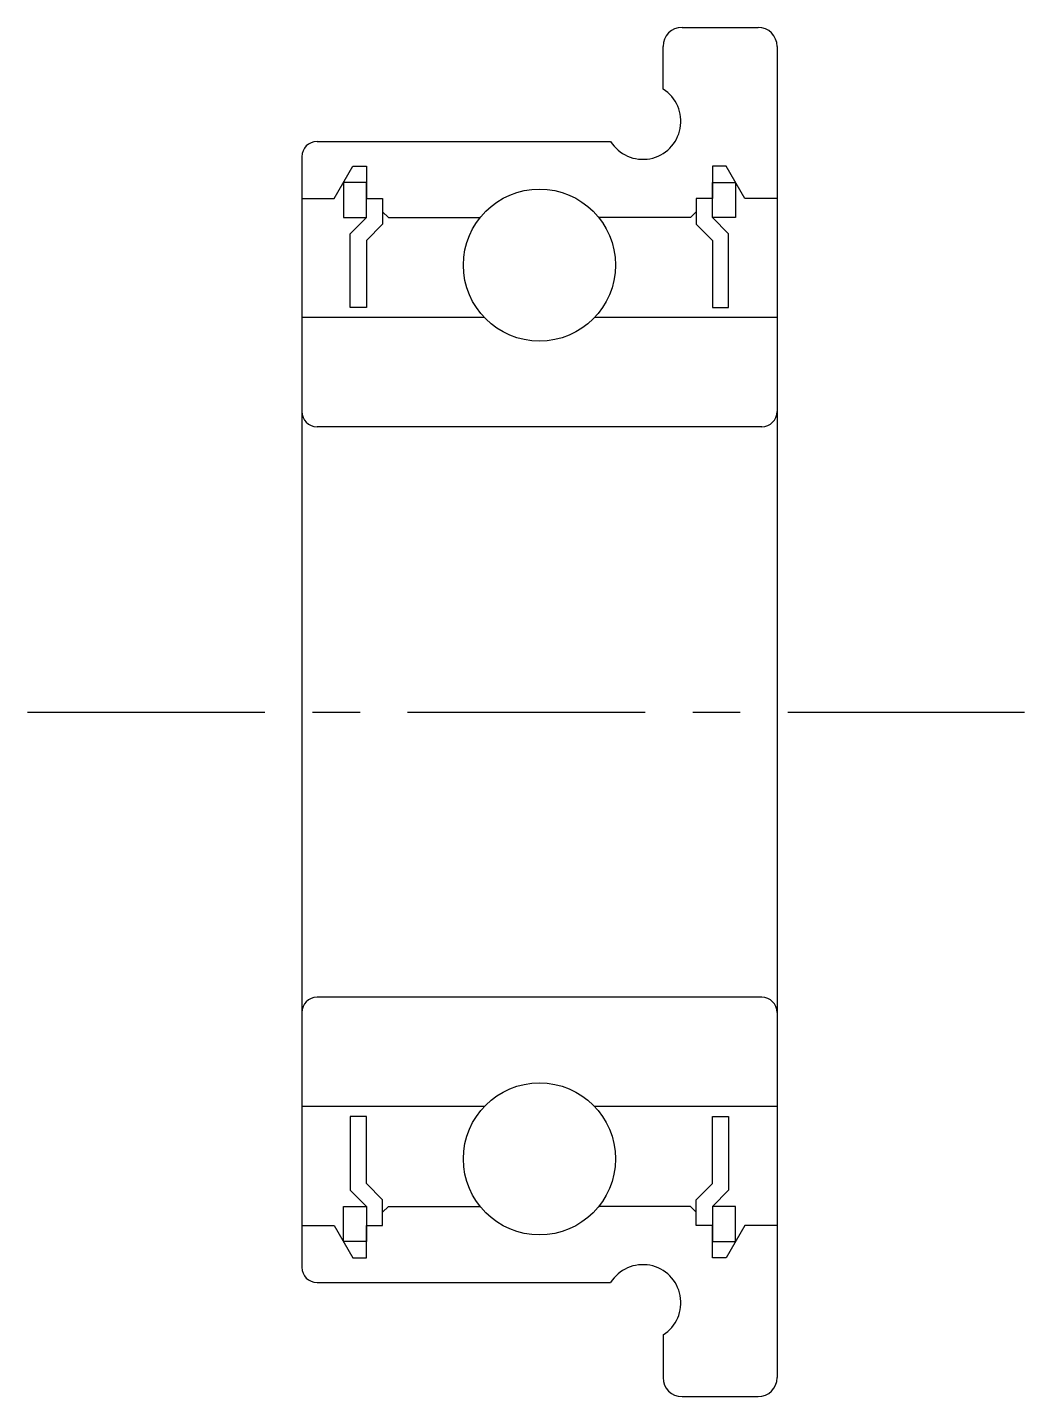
# Model space of a CAD drawing. Extents: x 2.6 to 37.5, y 2.5 to 27.4.
# Drawn here: x 32.22 to 37.46, y 20.17 to 27.37 of the extents above; entities outside this region: 2.
import ezdxf

# ---------------------------------------------------------------- set-up
doc = ezdxf.new("R2010")
doc.units = 0
doc.linetypes.add('CENTER', pattern=[2, 1.25, -0.25, 0.25, -0.25])
doc.layers.get('0').update_dxf_attribs({"linetype": 'CONTINUOUS'})
doc.layers.add('CENTER', color=1, linetype='CENTER')

msp = doc.modelspace()

# ---------------------------------------------------------------- linework, layer by layer
at = {"color": 7, "linetype": 'CONTINUOUS'}
for p, q in [((35.6591, 27.3698), (36.0591, 27.3698)), ((35.5591, 27.0454), (35.5591, 27.2698)), ((36.1591, 27.2698), (36.1591, 20.2698)), ((33.7391, 26.7698), (35.2835, 26.7698)), ((33.6591, 26.6898), (33.6591, 20.8498)), ((33.8291, 26.4698), (33.9272, 26.6398)), ((33.9272, 26.6398), (33.9991, 26.6398)), ((33.9991, 26.6398), (33.9991, 26.4698)), ((35.8909, 26.6398), (35.8191, 26.6398)), ((35.8191, 26.6398), (35.8191, 26.4698)), ((35.9891, 26.4698), (35.8909, 26.6398)), ((33.8782, 26.5548), (33.8782, 26.3698)), ((33.9991, 26.5548), (33.8782, 26.5548)), ((33.9991, 26.3698), (33.9991, 26.5548)), ((35.8191, 26.3698), (35.8191, 26.5548)), ((35.8191, 26.5548), (35.94, 26.5548)), ((35.94, 26.5548), (35.94, 26.3698)), ((33.6591, 26.4698), (33.8291, 26.4698)), ((33.9991, 26.4698), (34.0841, 26.4698)), ((34.0841, 26.4698), (34.0841, 26.3346)), ((35.8191, 26.4698), (35.7341, 26.4698)), ((35.7341, 26.4698), (35.7341, 26.3346)), ((36.1591, 26.4698), (35.9891, 26.4698)), ((33.8782, 26.3698), (33.9991, 26.3698)), ((33.9141, 26.2848), (33.9991, 26.3698)), ((34.0841, 26.3998), (34.1141, 26.3698)), ((34.1141, 26.3698), (34.5968, 26.3698)), ((35.7041, 26.3698), (35.2213, 26.3698)), ((35.7341, 26.3998), (35.7041, 26.3698)), ((35.94, 26.3698), (35.8191, 26.3698)), ((35.9041, 26.2848), (35.8191, 26.3698)), ((33.9141, 25.8973), (33.9141, 26.2848)), ((34.0841, 26.3346), (33.9991, 26.2496)), ((35.7341, 26.3346), (35.8191, 26.2496)), ((35.9041, 25.8973), (35.9041, 26.2848)), ((33.9991, 26.2496), (33.9991, 25.8973)), ((35.8191, 26.2496), (35.8191, 25.8973)), ((33.9991, 25.8973), (33.9141, 25.8973)), ((35.8191, 25.8973), (35.9041, 25.8973)), ((34.6186, 25.8448), (33.6591, 25.8448)), ((36.1591, 25.8448), (35.1996, 25.8448)), ((36.0791, 25.2698), (33.7391, 25.2698)), ((36.0791, 22.2698), (33.7391, 22.2698)), ((34.6186, 21.6948), (33.6591, 21.6948)), ((36.1591, 21.6948), (35.1996, 21.6948)), ((33.9991, 21.6423), (33.9141, 21.6423)), ((33.9141, 21.6423), (33.9141, 21.2548)), ((33.9991, 21.29), (33.9991, 21.6423)), ((35.8191, 21.6423), (35.9041, 21.6423)), ((35.8191, 21.29), (35.8191, 21.6423)), ((35.9041, 21.6423), (35.9041, 21.2548)), ((33.9141, 21.2548), (33.9991, 21.1698)), ((34.0841, 21.205), (33.9991, 21.29)), ((35.7341, 21.205), (35.8191, 21.29)), ((35.9041, 21.2548), (35.8191, 21.1698)), ((33.8782, 20.9848), (33.8782, 21.1698)), ((33.8782, 21.1698), (33.9991, 21.1698)), ((33.9991, 21.1698), (33.9991, 20.9848)), ((34.0841, 21.0698), (34.0841, 21.205)), ((34.0841, 21.1398), (34.1141, 21.1698)), ((34.1141, 21.1698), (34.5968, 21.1698)), ((35.7041, 21.1698), (35.2213, 21.1698)), ((35.7341, 21.1398), (35.7041, 21.1698)), ((35.7341, 21.0698), (35.7341, 21.205)), ((35.8191, 21.1698), (35.8191, 20.9848)), ((35.94, 21.1698), (35.8191, 21.1698)), ((35.94, 20.9848), (35.94, 21.1698)), ((33.6591, 21.0698), (33.8291, 21.0698)), ((33.8291, 21.0698), (33.9272, 20.8998)), ((33.9991, 21.0698), (34.0841, 21.0698)), ((33.9991, 20.8998), (33.9991, 21.0698)), ((35.8191, 21.0698), (35.7341, 21.0698)), ((35.8191, 20.8998), (35.8191, 21.0698)), ((35.9891, 21.0698), (35.8909, 20.8998)), ((35.9645, 21.0273), (35.9645, 21.0274)), ((36.1591, 21.0698), (35.9891, 21.0698)), ((33.9991, 20.9848), (33.8782, 20.9848)), ((35.8191, 20.9848), (35.94, 20.9848)), ((35.94, 20.9848), (35.9401, 20.9848)), ((33.9272, 20.8998), (33.9991, 20.8998)), ((35.8909, 20.8998), (35.8191, 20.8998)), ((33.7391, 20.7698), (35.2835, 20.7698)), ((35.5591, 20.4942), (35.5591, 20.2698)), ((35.6591, 20.1698), (36.0591, 20.1698))]:
    msp.add_line(p, q, dxfattribs=at)
for centre in [(34.9091, 26.1198), (34.9091, 21.4198)]:
    msp.add_circle(centre, 0.4, dxfattribs=at)
for centre, radius, start, end in [((35.6591, 27.2698), 0.1, 90, 180), ((36.0591, 27.2698), 0.1, 360, 90), ((35.453, 26.8759), 0.2, 212.02911, 57.97089), ((33.7391, 26.6898), 0.08, 90, 180), ((33.7391, 25.3498), 0.08, 180, 270), ((36.0791, 25.3498), 0.08, 270, 0), ((33.7391, 22.1898), 0.08, 90, 180), ((36.0791, 22.1898), 0.08, 0, 90), ((33.7391, 20.8498), 0.08, 180, 270), ((35.453, 20.6637), 0.2, 302.02911, 147.97089), ((35.6591, 20.2698), 0.1, 180, 270), ((36.0591, 20.2698), 0.1, 270, 360)]:
    msp.add_arc(centre, radius, start, end, dxfattribs=at)
at = {"layer": 'CENTER', "color": 1, "linetype": 'CENTER'}
msp.add_line((32.2151, 23.7698), (37.4613, 23.7698), dxfattribs=at)

# ---------------------------------------------------------------- texts
at = {"color": 7, "linetype": 'CONTINUOUS'}
for p in [(2.5, 6.25), (2.5, 2.5)]:
    msp.add_text('FL673ZZ', height=1, dxfattribs=at).set_placement(p)

doc.saveas('drawing.dxf')
